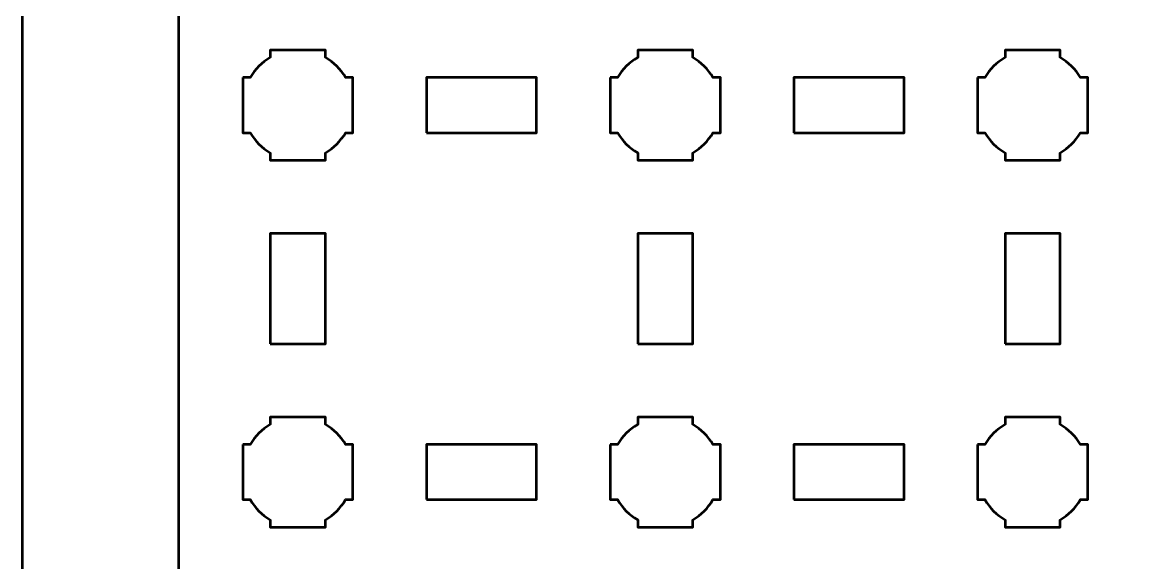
# Model space of a CAD drawing. Header units: centimetres. Extents: x -21 to 0, y -29.7 to 0.
# Drawn here: x -21 to -14.92, y -26.04 to -23.1 of the extents above; entities that cross this region are included whole.
import ezdxf

# ---------------------------------------------------------------- set-up
doc = ezdxf.new("R2010")
doc.units = ezdxf.units.CM
doc.header["$MEASUREMENT"] = 0
doc.layers.add('Layer 1', color=7, linetype='Continuous')

msp = doc.modelspace()

# ---------------------------------------------------------------- linework, layer by layer
at = {"layer": 'Layer 1', "lineweight": 53}
for points in [[(-18.79999, -23.70002), (-18.19999, -23.70002), (-18.19999, -23.40002), (-18.79999, -23.40002), (-18.79999, -23.70002)], [(-16.79999, -23.70002), (-16.19999, -23.70002), (-16.19999, -23.40002), (-16.79999, -23.40002), (-16.79999, -23.70002)], [(-19.64999, -24.85002), (-19.34999, -24.85002), (-19.34999, -24.25002), (-19.64999, -24.25002), (-19.64999, -24.85002)], [(-17.64999, -24.85002), (-17.34999, -24.85002), (-17.34999, -24.25002), (-17.64999, -24.25002), (-17.64999, -24.85002)], [(-15.64999, -24.85002), (-15.34999, -24.85002), (-15.34999, -24.25002), (-15.64999, -24.25002), (-15.64999, -24.85002)], [(-18.79999, -25.70002), (-18.19999, -25.70002), (-18.19999, -25.40002), (-18.79999, -25.40002), (-18.79999, -25.70002)], [(-16.79999, -25.70002), (-16.19999, -25.70002), (-16.19999, -25.40002), (-16.79999, -25.40002), (-16.79999, -25.70002)]]:
    msp.add_lwpolyline(points, close=True, dxfattribs=at)
at = {"layer": 'Layer 1', "color": 1, "lineweight": 53}
msp.add_open_spline([(-21.00003, -29.19995), (-21.00003, -29.19995), (-21.00003, -5.29992), (-21.00003, -5.29992), (-21.00003, -5.29992), (-21.00003, -5.21709), (-20.93286, -5.14992), (-20.85003, -5.14992), (-20.85003, -5.14992), (-20.7672, -5.14992), (-20.70003, -5.08275), (-20.70003, -4.99992), (-20.70003, -4.99992), (-20.70003, -4.91709), (-20.7672, -4.84992), (-20.85003, -4.84992), (-20.85003, -4.84992), (-20.93286, -4.84992), (-21.00003, -4.78275), (-21.00003, -4.69992), (-21.00003, -4.69992), (-21.00003, -4.61709), (-20.93286, -4.54992), (-20.85003, -4.54992), (-20.85003, -4.54992), (-20.7672, -4.54992), (-20.70003, -4.48275), (-20.70003, -4.39992), (-20.70003, -4.39992), (-20.70003, -4.31709), (-20.7672, -4.24992), (-20.85003, -4.24992), (-20.85003, -4.24992), (-20.93286, -4.24992), (-21.00003, -4.18275), (-21.00003, -4.09992), (-21.00003, -4.09992), (-21.00003, -4.01709), (-20.93286, -3.94992), (-20.85003, -3.94992), (-20.85003, -3.94992), (-20.7672, -3.94992), (-20.70003, -3.88275), (-20.70003, -3.79992), (-20.70003, -3.79992), (-20.70003, -3.71709), (-20.7672, -3.64992), (-20.85003, -3.64992), (-20.85003, -3.64992), (-20.93286, -3.64992), (-21.00003, -3.58275), (-21.00003, -3.49992), (-21.00003, -3.49992), (-21.00003, -3.41709), (-20.93286, -3.34992), (-20.85003, -3.34992), (-20.85003, -3.34992), (-20.7672, -3.34992), (-20.70003, -3.28275), (-20.70003, -3.19992), (-20.70003, -3.19992), (-20.70003, -3.11709), (-20.7672, -3.04992), (-20.85003, -3.04992), (-20.85003, -3.04992), (-20.93286, -3.04992), (-21.00003, -2.98275), (-21.00003, -2.89992), (-21.00003, -2.89992), (-21.00003, -2.81709), (-20.93286, -2.74992), (-20.85003, -2.74992), (-20.85003, -2.74992), (-20.7672, -2.74992), (-20.70003, -2.68275), (-20.70003, -2.59992), (-20.70003, -2.59992), (-20.70003, -2.51709), (-20.7672, -2.44992), (-20.85003, -2.44992), (-20.85003, -2.44992), (-20.93286, -2.44992), (-21.00003, -2.38275), (-21.00003, -2.29992), (-21.00003, -2.29992), (-21.00003, -2.21709), (-20.93286, -2.14992), (-20.85003, -2.14992), (-20.85003, -2.14992), (-20.7672, -2.14992), (-20.70003, -2.08275), (-20.70003, -1.99992), (-20.70003, -1.99992), (-20.70003, -1.91709), (-20.7672, -1.84992), (-20.85003, -1.84992), (-20.85003, -1.84992), (-20.93286, -1.84992), (-21.00003, -1.78275), (-21.00003, -1.69992), (-21.00003, -1.69992), (-21.00003, -1.61709), (-20.93286, -1.54992), (-20.85003, -1.54992), (-20.85003, -1.54992), (-20.7672, -1.54992), (-20.70003, -1.48275), (-20.70003, -1.39992), (-20.70003, -1.39992), (-20.70003, -1.31709), (-20.7672, -1.24992), (-20.85003, -1.24992), (-20.85003, -1.24992), (-20.93286, -1.24992), (-21.00003, -1.18275), (-21.00003, -1.09992), (-21.00003, -1.09992), (-21.00003, -1.09992), (-21.00003, -0.49992), (-21.00003, -0.49992), (-21.00003, -0.49992), (-21.00003, -0.22295), (-20.77694, 0.00004), (-20.49994, 0.00004), (-20.49994, 0.00004), (-20.49994, 0.00004), (-0.50008, 0.00004), (-0.50008, 0.00004), (-0.50008, 0.00004), (-0.22294, 0.00004), (0.00002, -0.22295), (0.00002, -0.49992), (0.00002, -0.49992), (0.00002, -0.49992), (0.00002, -29.19995), (0.00002, -29.19995), (0.00002, -29.19995), (0.00002, -29.47695), (-0.22294, -29.70004), (-0.50008, -29.70004), (-0.50008, -29.70004), (-0.50008, -29.70004), (-20.49994, -29.70004), (-20.49994, -29.70004), (-20.49994, -29.70004), (-20.77694, -29.70004), (-21.00003, -29.47695), (-21.00003, -29.19995)], degree=3, knots=[0, 0, 0, 0, 0.027027, 0.027027, 0.027027, 0.027027, 0.0540541, 0.0540541, 0.0540541, 0.0540541, 0.0810811, 0.0810811, 0.0810811, 0.0810811, 0.1081081, 0.1081081, 0.1081081, 0.1081081, 0.1351351, 0.1351351, 0.1351351, 0.1351351, 0.1621622, 0.1621622, 0.1621622, 0.1621622, 0.1891892, 0.1891892, 0.1891892, 0.1891892, 0.2162162, 0.2162162, 0.2162162, 0.2162162, 0.2432432, 0.2432432, 0.2432432, 0.2432432, 0.2702703, 0.2702703, 0.2702703, 0.2702703, 0.2972973, 0.2972973, 0.2972973, 0.2972973, 0.3243243, 0.3243243, 0.3243243, 0.3243243, 0.3513514, 0.3513514, 0.3513514, 0.3513514, 0.3783784, 0.3783784, 0.3783784, 0.3783784, 0.4054054, 0.4054054, 0.4054054, 0.4054054, 0.4324324, 0.4324324, 0.4324324, 0.4324324, 0.4594595, 0.4594595, 0.4594595, 0.4594595, 0.4864865, 0.4864865, 0.4864865, 0.4864865, 0.5135135, 0.5135135, 0.5135135, 0.5135135, 0.5405405, 0.5405405, 0.5405405, 0.5405405, 0.5675676, 0.5675676, 0.5675676, 0.5675676, 0.5945946, 0.5945946, 0.5945946, 0.5945946, 0.6216216, 0.6216216, 0.6216216, 0.6216216, 0.6486486, 0.6486486, 0.6486486, 0.6486486, 0.6756757, 0.6756757, 0.6756757, 0.6756757, 0.7027027, 0.7027027, 0.7027027, 0.7027027, 0.7297297, 0.7297297, 0.7297297, 0.7297297, 0.7567568, 0.7567568, 0.7567568, 0.7567568, 0.7837838, 0.7837838, 0.7837838, 0.7837838, 0.8108108, 0.8108108, 0.8108108, 0.8108108, 0.8378378, 0.8378378, 0.8378378, 0.8378378, 0.8648649, 0.8648649, 0.8648649, 0.8648649, 0.8918919, 0.8918919, 0.8918919, 0.8918919, 0.9189189, 0.9189189, 0.9189189, 0.9189189, 0.9459459, 0.9459459, 0.9459459, 0.9459459, 0.972973, 0.972973, 0.972973, 0.972973, 1, 1, 1, 1], dxfattribs=at)
at = {"layer": 'Layer 1', "color": 3, "lineweight": 53}
msp.add_open_spline([(-20.14999, -27.70002), (-20.14999, -27.70002), (-20.14999, -17.40002), (-20.14999, -17.40002), (-20.14999, -17.40002), (-20.14999, -17.12393), (-19.92608, -16.90002), (-19.64999, -16.90002), (-19.64999, -16.90002), (-19.64999, -16.90002), (-9.34999, -16.90002), (-9.34999, -16.90002), (-9.34999, -16.90002), (-9.0739, -16.90002), (-8.84999, -17.12393), (-8.84999, -17.40002), (-8.84999, -17.40002), (-8.84999, -17.40002), (-8.84999, -27.70002), (-8.84999, -27.70002), (-8.84999, -27.70002), (-8.84999, -27.97611), (-9.0739, -28.20002), (-9.34999, -28.20002), (-9.34999, -28.20002), (-9.34999, -28.20002), (-19.64999, -28.20002), (-19.64999, -28.20002), (-19.64999, -28.20002), (-19.92608, -28.20002), (-20.14999, -27.97611), (-20.14999, -27.70002)], degree=3, knots=[0, 0, 0, 0, 0.125, 0.125, 0.125, 0.125, 0.25, 0.25, 0.25, 0.25, 0.375, 0.375, 0.375, 0.375, 0.5, 0.5, 0.5, 0.5, 0.625, 0.625, 0.625, 0.625, 0.75, 0.75, 0.75, 0.75, 0.875, 0.875, 0.875, 0.875, 1, 1, 1, 1], dxfattribs=at)
at = {"layer": 'Layer 1', "lineweight": 53}
for points in [[(-19.79999, -23.40002), (-19.79999, -23.40002), (-19.75984, -23.40002), (-19.75984, -23.40002), (-19.75984, -23.40002), (-19.73349, -23.35449), (-19.69552, -23.31652), (-19.64999, -23.29017), (-19.64999, -23.29017), (-19.64999, -23.29017), (-19.64999, -23.25002), (-19.64999, -23.25002), (-19.64999, -23.25002), (-19.64999, -23.25002), (-19.49999, -23.25002), (-19.49999, -23.25002), (-19.49999, -23.25002), (-19.49999, -23.25002), (-19.34999, -23.25002), (-19.34999, -23.25002), (-19.34999, -23.25002), (-19.34999, -23.25002), (-19.34999, -23.29017), (-19.34999, -23.29017), (-19.34999, -23.29017), (-19.30446, -23.31652), (-19.26649, -23.35449), (-19.24014, -23.40002), (-19.24014, -23.40002), (-19.24014, -23.40002), (-19.19999, -23.40002), (-19.19999, -23.40002), (-19.19999, -23.40002), (-19.19999, -23.40002), (-19.19999, -23.55002), (-19.19999, -23.55002), (-19.19999, -23.55002), (-19.19999, -23.55002), (-19.19999, -23.70002), (-19.19999, -23.70002), (-19.19999, -23.70002), (-19.19999, -23.70002), (-19.24014, -23.70002), (-19.24014, -23.70002), (-19.24014, -23.70002), (-19.26649, -23.74555), (-19.30446, -23.78352), (-19.34999, -23.80987), (-19.34999, -23.80987), (-19.34999, -23.80987), (-19.34999, -23.85002), (-19.34999, -23.85002), (-19.34999, -23.85002), (-19.34999, -23.85002), (-19.49999, -23.85002), (-19.49999, -23.85002), (-19.49999, -23.85002), (-19.49999, -23.85002), (-19.64999, -23.85002), (-19.64999, -23.85002), (-19.64999, -23.85002), (-19.64999, -23.85002), (-19.64999, -23.80987), (-19.64999, -23.80987), (-19.64999, -23.80987), (-19.69552, -23.78352), (-19.73349, -23.74555), (-19.75984, -23.70002), (-19.75984, -23.70002), (-19.75984, -23.70002), (-19.79999, -23.70002), (-19.79999, -23.70002), (-19.79999, -23.70002), (-19.79999, -23.70002), (-19.79999, -23.55002), (-19.79999, -23.55002), (-19.79999, -23.55002), (-19.79999, -23.55002), (-19.79999, -23.40002), (-19.79999, -23.40002)], [(-17.79999, -23.40002), (-17.79999, -23.40002), (-17.75984, -23.40002), (-17.75984, -23.40002), (-17.75984, -23.40002), (-17.73349, -23.35449), (-17.69552, -23.31652), (-17.64999, -23.29017), (-17.64999, -23.29017), (-17.64999, -23.29017), (-17.64999, -23.25002), (-17.64999, -23.25002), (-17.64999, -23.25002), (-17.64999, -23.25002), (-17.49999, -23.25002), (-17.49999, -23.25002), (-17.49999, -23.25002), (-17.49999, -23.25002), (-17.34999, -23.25002), (-17.34999, -23.25002), (-17.34999, -23.25002), (-17.34999, -23.25002), (-17.34999, -23.29017), (-17.34999, -23.29017), (-17.34999, -23.29017), (-17.30446, -23.31652), (-17.26649, -23.35449), (-17.24014, -23.40002), (-17.24014, -23.40002), (-17.24014, -23.40002), (-17.19999, -23.40002), (-17.19999, -23.40002), (-17.19999, -23.40002), (-17.19999, -23.40002), (-17.19999, -23.55002), (-17.19999, -23.55002), (-17.19999, -23.55002), (-17.19999, -23.55002), (-17.19999, -23.70002), (-17.19999, -23.70002), (-17.19999, -23.70002), (-17.19999, -23.70002), (-17.24014, -23.70002), (-17.24014, -23.70002), (-17.24014, -23.70002), (-17.26649, -23.74555), (-17.30446, -23.78352), (-17.34999, -23.80987), (-17.34999, -23.80987), (-17.34999, -23.80987), (-17.34999, -23.85002), (-17.34999, -23.85002), (-17.34999, -23.85002), (-17.34999, -23.85002), (-17.49999, -23.85002), (-17.49999, -23.85002), (-17.49999, -23.85002), (-17.49999, -23.85002), (-17.64999, -23.85002), (-17.64999, -23.85002), (-17.64999, -23.85002), (-17.64999, -23.85002), (-17.64999, -23.80987), (-17.64999, -23.80987), (-17.64999, -23.80987), (-17.69552, -23.78352), (-17.73349, -23.74555), (-17.75984, -23.70002), (-17.75984, -23.70002), (-17.75984, -23.70002), (-17.79999, -23.70002), (-17.79999, -23.70002), (-17.79999, -23.70002), (-17.79999, -23.70002), (-17.79999, -23.55002), (-17.79999, -23.55002), (-17.79999, -23.55002), (-17.79999, -23.55002), (-17.79999, -23.40002), (-17.79999, -23.40002)], [(-15.79999, -23.40002), (-15.79999, -23.40002), (-15.75984, -23.40002), (-15.75984, -23.40002), (-15.75984, -23.40002), (-15.73349, -23.35449), (-15.69552, -23.31652), (-15.64999, -23.29017), (-15.64999, -23.29017), (-15.64999, -23.29017), (-15.64999, -23.25002), (-15.64999, -23.25002), (-15.64999, -23.25002), (-15.64999, -23.25002), (-15.49999, -23.25002), (-15.49999, -23.25002), (-15.49999, -23.25002), (-15.49999, -23.25002), (-15.34999, -23.25002), (-15.34999, -23.25002), (-15.34999, -23.25002), (-15.34999, -23.25002), (-15.34999, -23.29017), (-15.34999, -23.29017), (-15.34999, -23.29017), (-15.30446, -23.31652), (-15.26649, -23.35449), (-15.24014, -23.40002), (-15.24014, -23.40002), (-15.24014, -23.40002), (-15.19999, -23.40002), (-15.19999, -23.40002), (-15.19999, -23.40002), (-15.19999, -23.40002), (-15.19999, -23.55002), (-15.19999, -23.55002), (-15.19999, -23.55002), (-15.19999, -23.55002), (-15.19999, -23.70002), (-15.19999, -23.70002), (-15.19999, -23.70002), (-15.19999, -23.70002), (-15.24014, -23.70002), (-15.24014, -23.70002), (-15.24014, -23.70002), (-15.26649, -23.74555), (-15.30446, -23.78352), (-15.34999, -23.80987), (-15.34999, -23.80987), (-15.34999, -23.80987), (-15.34999, -23.85002), (-15.34999, -23.85002), (-15.34999, -23.85002), (-15.34999, -23.85002), (-15.49999, -23.85002), (-15.49999, -23.85002), (-15.49999, -23.85002), (-15.49999, -23.85002), (-15.64999, -23.85002), (-15.64999, -23.85002), (-15.64999, -23.85002), (-15.64999, -23.85002), (-15.64999, -23.80987), (-15.64999, -23.80987), (-15.64999, -23.80987), (-15.69552, -23.78352), (-15.73349, -23.74555), (-15.75984, -23.70002), (-15.75984, -23.70002), (-15.75984, -23.70002), (-15.79999, -23.70002), (-15.79999, -23.70002), (-15.79999, -23.70002), (-15.79999, -23.70002), (-15.79999, -23.55002), (-15.79999, -23.55002), (-15.79999, -23.55002), (-15.79999, -23.55002), (-15.79999, -23.40002), (-15.79999, -23.40002)], [(-19.79999, -25.40002), (-19.79999, -25.40002), (-19.75984, -25.40002), (-19.75984, -25.40002), (-19.75984, -25.40002), (-19.73349, -25.35449), (-19.69552, -25.31652), (-19.64999, -25.29017), (-19.64999, -25.29017), (-19.64999, -25.29017), (-19.64999, -25.25002), (-19.64999, -25.25002), (-19.64999, -25.25002), (-19.64999, -25.25002), (-19.49999, -25.25002), (-19.49999, -25.25002), (-19.49999, -25.25002), (-19.49999, -25.25002), (-19.34999, -25.25002), (-19.34999, -25.25002), (-19.34999, -25.25002), (-19.34999, -25.25002), (-19.34999, -25.29017), (-19.34999, -25.29017), (-19.34999, -25.29017), (-19.30446, -25.31652), (-19.26649, -25.35449), (-19.24014, -25.40002), (-19.24014, -25.40002), (-19.24014, -25.40002), (-19.19999, -25.40002), (-19.19999, -25.40002), (-19.19999, -25.40002), (-19.19999, -25.40002), (-19.19999, -25.55002), (-19.19999, -25.55002), (-19.19999, -25.55002), (-19.19999, -25.55002), (-19.19999, -25.70002), (-19.19999, -25.70002), (-19.19999, -25.70002), (-19.19999, -25.70002), (-19.24014, -25.70002), (-19.24014, -25.70002), (-19.24014, -25.70002), (-19.26649, -25.74555), (-19.30446, -25.78352), (-19.34999, -25.80987), (-19.34999, -25.80987), (-19.34999, -25.80987), (-19.34999, -25.85002), (-19.34999, -25.85002), (-19.34999, -25.85002), (-19.34999, -25.85002), (-19.49999, -25.85002), (-19.49999, -25.85002), (-19.49999, -25.85002), (-19.49999, -25.85002), (-19.64999, -25.85002), (-19.64999, -25.85002), (-19.64999, -25.85002), (-19.64999, -25.85002), (-19.64999, -25.80987), (-19.64999, -25.80987), (-19.64999, -25.80987), (-19.69552, -25.78352), (-19.73349, -25.74555), (-19.75984, -25.70002), (-19.75984, -25.70002), (-19.75984, -25.70002), (-19.79999, -25.70002), (-19.79999, -25.70002), (-19.79999, -25.70002), (-19.79999, -25.70002), (-19.79999, -25.55002), (-19.79999, -25.55002), (-19.79999, -25.55002), (-19.79999, -25.55002), (-19.79999, -25.40002), (-19.79999, -25.40002)], [(-17.79999, -25.40002), (-17.79999, -25.40002), (-17.75984, -25.40002), (-17.75984, -25.40002), (-17.75984, -25.40002), (-17.73349, -25.35449), (-17.69552, -25.31652), (-17.64999, -25.29017), (-17.64999, -25.29017), (-17.64999, -25.29017), (-17.64999, -25.25002), (-17.64999, -25.25002), (-17.64999, -25.25002), (-17.64999, -25.25002), (-17.49999, -25.25002), (-17.49999, -25.25002), (-17.49999, -25.25002), (-17.49999, -25.25002), (-17.34999, -25.25002), (-17.34999, -25.25002), (-17.34999, -25.25002), (-17.34999, -25.25002), (-17.34999, -25.29017), (-17.34999, -25.29017), (-17.34999, -25.29017), (-17.30446, -25.31652), (-17.26649, -25.35449), (-17.24014, -25.40002), (-17.24014, -25.40002), (-17.24014, -25.40002), (-17.19999, -25.40002), (-17.19999, -25.40002), (-17.19999, -25.40002), (-17.19999, -25.40002), (-17.19999, -25.55002), (-17.19999, -25.55002), (-17.19999, -25.55002), (-17.19999, -25.55002), (-17.19999, -25.70002), (-17.19999, -25.70002), (-17.19999, -25.70002), (-17.19999, -25.70002), (-17.24014, -25.70002), (-17.24014, -25.70002), (-17.24014, -25.70002), (-17.26649, -25.74555), (-17.30446, -25.78352), (-17.34999, -25.80987), (-17.34999, -25.80987), (-17.34999, -25.80987), (-17.34999, -25.85002), (-17.34999, -25.85002), (-17.34999, -25.85002), (-17.34999, -25.85002), (-17.49999, -25.85002), (-17.49999, -25.85002), (-17.49999, -25.85002), (-17.49999, -25.85002), (-17.64999, -25.85002), (-17.64999, -25.85002), (-17.64999, -25.85002), (-17.64999, -25.85002), (-17.64999, -25.80987), (-17.64999, -25.80987), (-17.64999, -25.80987), (-17.69552, -25.78352), (-17.73349, -25.74555), (-17.75984, -25.70002), (-17.75984, -25.70002), (-17.75984, -25.70002), (-17.79999, -25.70002), (-17.79999, -25.70002), (-17.79999, -25.70002), (-17.79999, -25.70002), (-17.79999, -25.55002), (-17.79999, -25.55002), (-17.79999, -25.55002), (-17.79999, -25.55002), (-17.79999, -25.40002), (-17.79999, -25.40002)], [(-15.79999, -25.40002), (-15.79999, -25.40002), (-15.75984, -25.40002), (-15.75984, -25.40002), (-15.75984, -25.40002), (-15.73349, -25.35449), (-15.69552, -25.31652), (-15.64999, -25.29017), (-15.64999, -25.29017), (-15.64999, -25.29017), (-15.64999, -25.25002), (-15.64999, -25.25002), (-15.64999, -25.25002), (-15.64999, -25.25002), (-15.49999, -25.25002), (-15.49999, -25.25002), (-15.49999, -25.25002), (-15.49999, -25.25002), (-15.34999, -25.25002), (-15.34999, -25.25002), (-15.34999, -25.25002), (-15.34999, -25.25002), (-15.34999, -25.29017), (-15.34999, -25.29017), (-15.34999, -25.29017), (-15.30446, -25.31652), (-15.26649, -25.35449), (-15.24014, -25.40002), (-15.24014, -25.40002), (-15.24014, -25.40002), (-15.19999, -25.40002), (-15.19999, -25.40002), (-15.19999, -25.40002), (-15.19999, -25.40002), (-15.19999, -25.55002), (-15.19999, -25.55002), (-15.19999, -25.55002), (-15.19999, -25.55002), (-15.19999, -25.70002), (-15.19999, -25.70002), (-15.19999, -25.70002), (-15.19999, -25.70002), (-15.24014, -25.70002), (-15.24014, -25.70002), (-15.24014, -25.70002), (-15.26649, -25.74555), (-15.30446, -25.78352), (-15.34999, -25.80987), (-15.34999, -25.80987), (-15.34999, -25.80987), (-15.34999, -25.85002), (-15.34999, -25.85002), (-15.34999, -25.85002), (-15.34999, -25.85002), (-15.49999, -25.85002), (-15.49999, -25.85002), (-15.49999, -25.85002), (-15.49999, -25.85002), (-15.64999, -25.85002), (-15.64999, -25.85002), (-15.64999, -25.85002), (-15.64999, -25.85002), (-15.64999, -25.80987), (-15.64999, -25.80987), (-15.64999, -25.80987), (-15.69552, -25.78352), (-15.73349, -25.74555), (-15.75984, -25.70002), (-15.75984, -25.70002), (-15.75984, -25.70002), (-15.79999, -25.70002), (-15.79999, -25.70002), (-15.79999, -25.70002), (-15.79999, -25.70002), (-15.79999, -25.55002), (-15.79999, -25.55002), (-15.79999, -25.55002), (-15.79999, -25.55002), (-15.79999, -25.40002), (-15.79999, -25.40002)]]:
    msp.add_open_spline(points, degree=3, knots=[0, 0, 0, 0, 0.05, 0.05, 0.05, 0.05, 0.1, 0.1, 0.1, 0.1, 0.15, 0.15, 0.15, 0.15, 0.2, 0.2, 0.2, 0.2, 0.25, 0.25, 0.25, 0.25, 0.3, 0.3, 0.3, 0.3, 0.35, 0.35, 0.35, 0.35, 0.4, 0.4, 0.4, 0.4, 0.45, 0.45, 0.45, 0.45, 0.5, 0.5, 0.5, 0.5, 0.55, 0.55, 0.55, 0.55, 0.6, 0.6, 0.6, 0.6, 0.65, 0.65, 0.65, 0.65, 0.7, 0.7, 0.7, 0.7, 0.75, 0.75, 0.75, 0.75, 0.8, 0.8, 0.8, 0.8, 0.85, 0.85, 0.85, 0.85, 0.9, 0.9, 0.9, 0.9, 0.95, 0.95, 0.95, 0.95, 1, 1, 1, 1], dxfattribs=at)

doc.saveas('drawing.dxf')
